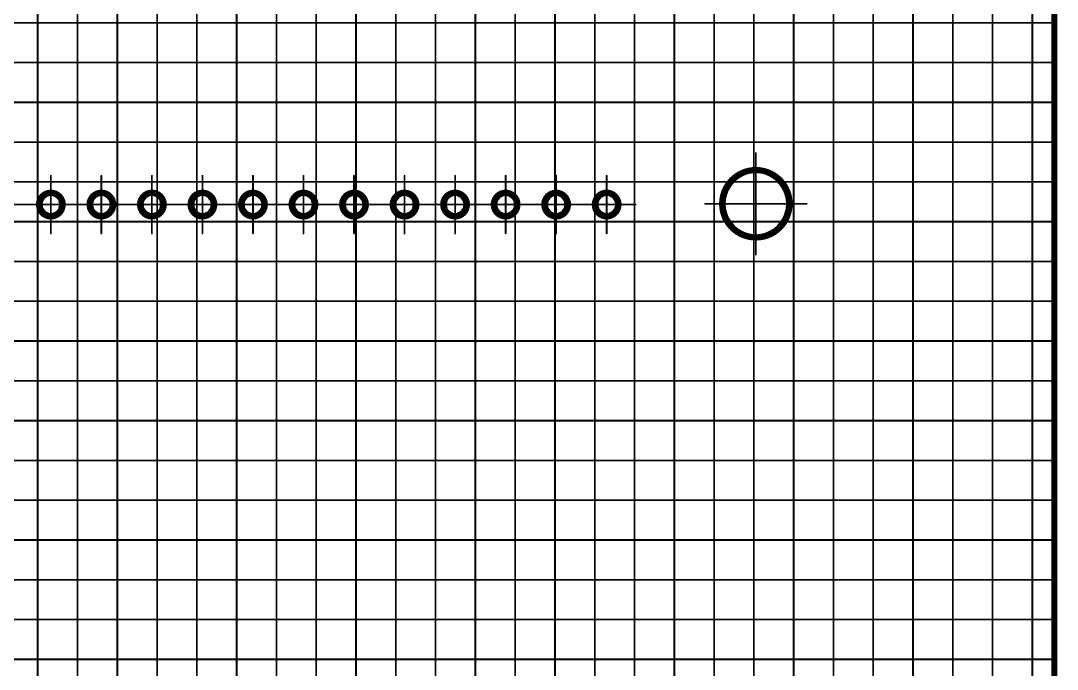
# Model space of a CAD drawing. Header units: millimetres. Extents: x 95 to 923, y 69 to 658.
# Drawn here: x 757.4 to 861.6, y 363 to 428.2 of the extents above; entities that cross this region are included whole.
import ezdxf

# ---------------------------------------------------------------- set-up
doc = ezdxf.new("R2010")
doc.units = ezdxf.units.MM
for name, color, linetype in [('Mechanical11', 56, 'Continuous'), ('Mechanical12', 56, 'Continuous'), ('Mechanical7', 56, 'Continuous'), ('Mechanical9', 56, 'Continuous')]:
    doc.layers.add(name, color=color, linetype=linetype)

msp = doc.modelspace()

# ---------------------------------------------------------------- linework, layer by layer
at = {"layer": 'Mechanical11', "color": 7}
for p, q in [((760.7, 410.62), (760.46, 410.65)), ((760.46, 410.65), (760.46, 409.74)), ((760.92, 410.53), (760.7, 410.62)), ((765.78, 410.62), (765.54, 410.65)), ((765.54, 410.65), (765.54, 409.74)), ((766, 410.53), (765.78, 410.62)), ((770.86, 410.62), (770.62, 410.65)), ((770.62, 410.65), (770.62, 409.74)), ((771.08, 410.53), (770.86, 410.62)), ((775.94, 410.62), (775.7, 410.65)), ((775.7, 410.65), (775.7, 409.74)), ((776.16, 410.53), (775.94, 410.62)), ((781.02, 410.62), (780.78, 410.65)), ((780.78, 410.65), (780.78, 409.74)), ((781.24, 410.53), (781.02, 410.62)), ((786.1, 410.62), (785.86, 410.65)), ((785.86, 410.65), (785.86, 409.74)), ((786.32, 410.53), (786.1, 410.62)), ((791.18, 410.62), (790.94, 410.65)), ((790.94, 410.65), (790.94, 409.74)), ((791.4, 410.53), (791.18, 410.62)), ((796.26, 410.62), (796.02, 410.65)), ((796.02, 410.65), (796.02, 409.74)), ((796.48, 410.53), (796.26, 410.62)), ((801.34, 410.62), (801.1, 410.65)), ((801.1, 410.65), (801.1, 409.74)), ((801.56, 410.53), (801.34, 410.62)), ((806.42, 410.62), (806.18, 410.65)), ((806.18, 410.65), (806.18, 409.74)), ((806.64, 410.53), (806.42, 410.62)), ((811.5, 410.62), (811.26, 410.65)), ((811.26, 410.65), (811.26, 409.74)), ((811.72, 410.53), (811.5, 410.62)), ((816.58, 410.62), (816.34, 410.65)), ((816.34, 410.65), (816.34, 409.74)), ((816.8, 410.53), (816.58, 410.62)), ((760.46, 409.74), (761.37, 409.74)), ((761.1, 410.38), (760.92, 410.53)), ((761.25, 410.2), (761.1, 410.38)), ((761.34, 409.98), (761.25, 410.2)), ((761.37, 409.74), (761.34, 409.98)), ((765.54, 409.74), (766.45, 409.74)), ((766.18, 410.38), (766, 410.53)), ((766.33, 410.2), (766.18, 410.38)), ((766.42, 409.98), (766.33, 410.2)), ((766.45, 409.74), (766.42, 409.98)), ((770.62, 409.74), (771.53, 409.74)), ((771.26, 410.38), (771.08, 410.53)), ((771.41, 410.2), (771.26, 410.38)), ((771.5, 409.98), (771.41, 410.2)), ((771.53, 409.74), (771.5, 409.98)), ((775.7, 409.74), (776.61, 409.74)), ((776.34, 410.38), (776.16, 410.53)), ((776.49, 410.2), (776.34, 410.38)), ((776.58, 409.98), (776.49, 410.2)), ((776.61, 409.74), (776.58, 409.98)), ((780.78, 409.74), (781.69, 409.74)), ((781.42, 410.38), (781.24, 410.53)), ((781.57, 410.2), (781.42, 410.38)), ((781.66, 409.98), (781.57, 410.2)), ((781.69, 409.74), (781.66, 409.98)), ((785.86, 409.74), (786.77, 409.74)), ((786.5, 410.38), (786.32, 410.53)), ((786.65, 410.2), (786.5, 410.38)), ((786.74, 409.98), (786.65, 410.2)), ((786.77, 409.74), (786.74, 409.98)), ((790.94, 409.74), (791.85, 409.74)), ((791.58, 410.38), (791.4, 410.53)), ((791.73, 410.2), (791.58, 410.38)), ((791.82, 409.98), (791.73, 410.2)), ((791.85, 409.74), (791.82, 409.98)), ((796.02, 409.74), (796.93, 409.74)), ((796.66, 410.38), (796.48, 410.53)), ((796.81, 410.2), (796.66, 410.38)), ((796.9, 409.98), (796.81, 410.2)), ((796.93, 409.74), (796.9, 409.98)), ((801.1, 409.74), (802.01, 409.74)), ((801.74, 410.38), (801.56, 410.53)), ((801.89, 410.2), (801.74, 410.38)), ((801.98, 409.98), (801.89, 410.2)), ((802.01, 409.74), (801.98, 409.98)), ((806.18, 409.74), (807.09, 409.74)), ((806.82, 410.38), (806.64, 410.53)), ((806.97, 410.2), (806.82, 410.38)), ((807.06, 409.98), (806.97, 410.2)), ((807.09, 409.74), (807.06, 409.98)), ((811.26, 409.74), (812.17, 409.74)), ((811.9, 410.38), (811.72, 410.53)), ((812.05, 410.2), (811.9, 410.38)), ((812.14, 409.98), (812.05, 410.2)), ((812.17, 409.74), (812.14, 409.98)), ((816.34, 409.74), (817.25, 409.74)), ((816.98, 410.38), (816.8, 410.53)), ((817.13, 410.2), (816.98, 410.38)), ((817.22, 409.98), (817.13, 410.2)), ((817.25, 409.74), (817.22, 409.98)), ((831.34, 409.82), (828.23, 409.82)), ((828.23, 409.82), (828.27, 409.34)), ((831.34, 406.71), (831.34, 409.82)), ((828.27, 409.34), (828.38, 408.86)), ((828.38, 408.86), (828.57, 408.41)), ((828.57, 408.41), (828.83, 407.99)), ((828.83, 407.99), (829.14, 407.62)), ((829.14, 407.62), (829.51, 407.31)), ((829.51, 407.31), (829.93, 407.05)), ((829.93, 407.05), (830.38, 406.86)), ((830.38, 406.86), (830.86, 406.75)), ((830.86, 406.75), (831.34, 406.71))]:
    msp.add_line(p, q, dxfattribs=at)
at = {"layer": 'Mechanical12', "color": 7}
for p, q in [((830.38, 412.78), (829.93, 412.59)), ((830.86, 412.89), (830.38, 412.78)), ((831.34, 412.93), (830.86, 412.89)), ((831.34, 409.82), (831.34, 412.93)), ((831.34, 412.93), (831.34, 409.82)), ((831.83, 412.89), (831.34, 412.93)), ((832.3, 412.78), (831.83, 412.89)), ((832.75, 412.59), (832.3, 412.78)), ((828.83, 411.65), (828.57, 411.23)), ((829.14, 412.02), (828.83, 411.65)), ((829.51, 412.34), (829.14, 412.02)), ((829.93, 412.59), (829.51, 412.34)), ((833.17, 412.34), (832.75, 412.59)), ((833.54, 412.02), (833.17, 412.34)), ((833.86, 411.65), (833.54, 412.02)), ((834.11, 411.23), (833.86, 411.65)), ((760.23, 410.62), (760.01, 410.53)), ((760.46, 410.65), (760.23, 410.62)), ((760.46, 409.74), (760.46, 410.65)), ((765.31, 410.62), (765.09, 410.53)), ((765.54, 410.65), (765.31, 410.62)), ((765.54, 409.74), (765.54, 410.65)), ((770.39, 410.62), (770.17, 410.53)), ((770.62, 410.65), (770.39, 410.62)), ((770.62, 409.74), (770.62, 410.65)), ((775.47, 410.62), (775.25, 410.53)), ((775.7, 410.65), (775.47, 410.62)), ((775.7, 409.74), (775.7, 410.65)), ((780.55, 410.62), (780.33, 410.53)), ((780.78, 410.65), (780.55, 410.62)), ((780.78, 409.74), (780.78, 410.65)), ((785.63, 410.62), (785.41, 410.53)), ((785.86, 410.65), (785.63, 410.62)), ((785.86, 409.74), (785.86, 410.65)), ((790.71, 410.62), (790.49, 410.53)), ((790.94, 410.65), (790.71, 410.62)), ((790.94, 409.74), (790.94, 410.65)), ((795.79, 410.62), (795.57, 410.53)), ((796.02, 410.65), (795.79, 410.62)), ((796.02, 409.74), (796.02, 410.65)), ((800.87, 410.62), (800.65, 410.53)), ((801.1, 410.65), (800.87, 410.62)), ((801.1, 409.74), (801.1, 410.65)), ((805.95, 410.62), (805.73, 410.53)), ((806.18, 410.65), (805.95, 410.62)), ((806.18, 409.74), (806.18, 410.65)), ((811.03, 410.62), (810.81, 410.53)), ((811.26, 410.65), (811.03, 410.62)), ((811.26, 409.74), (811.26, 410.65)), ((816.11, 410.62), (815.89, 410.53)), ((816.34, 410.65), (816.11, 410.62)), ((816.34, 409.74), (816.34, 410.65)), ((828.38, 410.78), (828.27, 410.31)), ((828.57, 411.23), (828.38, 410.78)), ((834.3, 410.78), (834.11, 411.23)), ((834.41, 410.31), (834.3, 410.78)), ((759.59, 409.98), (759.55, 409.74)), ((760.46, 409.74), (759.55, 409.74)), ((759.55, 409.74), (759.59, 409.51)), ((759.55, 409.74), (760.46, 409.74)), ((759.68, 410.2), (759.59, 409.98)), ((759.82, 410.38), (759.68, 410.2)), ((760.01, 410.53), (759.82, 410.38)), ((761.37, 409.74), (760.46, 409.74)), ((760.46, 409.74), (760.46, 408.83)), ((760.46, 408.83), (760.46, 409.74)), ((761.34, 409.51), (761.37, 409.74)), ((764.67, 409.98), (764.63, 409.74)), ((765.54, 409.74), (764.63, 409.74)), ((764.63, 409.74), (764.67, 409.51)), ((764.63, 409.74), (765.54, 409.74)), ((764.76, 410.2), (764.67, 409.98)), ((764.9, 410.38), (764.76, 410.2)), ((765.09, 410.53), (764.9, 410.38)), ((766.45, 409.74), (765.54, 409.74)), ((765.54, 409.74), (765.54, 408.83)), ((765.54, 408.83), (765.54, 409.74)), ((766.42, 409.51), (766.45, 409.74)), ((769.75, 409.98), (769.71, 409.74)), ((770.62, 409.74), (769.71, 409.74)), ((769.71, 409.74), (769.75, 409.51)), ((769.71, 409.74), (770.62, 409.74)), ((769.84, 410.2), (769.75, 409.98)), ((769.98, 410.38), (769.84, 410.2)), ((770.17, 410.53), (769.98, 410.38)), ((771.53, 409.74), (770.62, 409.74)), ((770.62, 409.74), (770.62, 408.83)), ((770.62, 408.83), (770.62, 409.74)), ((771.5, 409.51), (771.53, 409.74)), ((774.83, 409.98), (774.79, 409.74)), ((775.7, 409.74), (774.79, 409.74)), ((774.79, 409.74), (774.83, 409.51)), ((774.79, 409.74), (775.7, 409.74)), ((774.92, 410.2), (774.83, 409.98)), ((775.06, 410.38), (774.92, 410.2)), ((775.25, 410.53), (775.06, 410.38)), ((776.61, 409.74), (775.7, 409.74)), ((775.7, 409.74), (775.7, 408.83)), ((775.7, 408.83), (775.7, 409.74)), ((776.58, 409.51), (776.61, 409.74)), ((779.91, 409.98), (779.87, 409.74)), ((780.78, 409.74), (779.87, 409.74)), ((779.87, 409.74), (779.91, 409.51)), ((779.87, 409.74), (780.78, 409.74)), ((780, 410.2), (779.91, 409.98)), ((780.14, 410.38), (780, 410.2)), ((780.33, 410.53), (780.14, 410.38)), ((781.69, 409.74), (780.78, 409.74)), ((780.78, 409.74), (780.78, 408.83)), ((780.78, 408.83), (780.78, 409.74)), ((781.66, 409.51), (781.69, 409.74)), ((784.99, 409.98), (784.95, 409.74)), ((785.86, 409.74), (784.95, 409.74)), ((784.95, 409.74), (784.99, 409.51)), ((784.95, 409.74), (785.86, 409.74)), ((785.08, 410.2), (784.99, 409.98)), ((785.22, 410.38), (785.08, 410.2)), ((785.41, 410.53), (785.22, 410.38)), ((786.77, 409.74), (785.86, 409.74)), ((785.86, 409.74), (785.86, 408.83)), ((785.86, 408.83), (785.86, 409.74)), ((786.74, 409.51), (786.77, 409.74)), ((790.07, 409.98), (790.03, 409.74)), ((790.94, 409.74), (790.03, 409.74)), ((790.03, 409.74), (790.07, 409.51)), ((790.03, 409.74), (790.94, 409.74)), ((790.16, 410.2), (790.07, 409.98)), ((790.3, 410.38), (790.16, 410.2)), ((790.49, 410.53), (790.3, 410.38)), ((791.85, 409.74), (790.94, 409.74)), ((790.94, 409.74), (790.94, 408.83)), ((790.94, 408.83), (790.94, 409.74)), ((791.82, 409.51), (791.85, 409.74)), ((795.15, 409.98), (795.11, 409.74)), ((796.02, 409.74), (795.11, 409.74)), ((795.11, 409.74), (795.15, 409.51)), ((795.11, 409.74), (796.02, 409.74)), ((795.24, 410.2), (795.15, 409.98)), ((795.38, 410.38), (795.24, 410.2)), ((795.57, 410.53), (795.38, 410.38)), ((796.93, 409.74), (796.02, 409.74)), ((796.02, 409.74), (796.02, 408.83)), ((796.02, 408.83), (796.02, 409.74)), ((796.9, 409.51), (796.93, 409.74)), ((800.23, 409.98), (800.19, 409.74)), ((801.1, 409.74), (800.19, 409.74)), ((800.19, 409.74), (800.23, 409.51)), ((800.19, 409.74), (801.1, 409.74)), ((800.32, 410.2), (800.23, 409.98)), ((800.46, 410.38), (800.32, 410.2)), ((800.65, 410.53), (800.46, 410.38)), ((802.01, 409.74), (801.1, 409.74)), ((801.1, 409.74), (801.1, 408.83)), ((801.1, 408.83), (801.1, 409.74)), ((801.98, 409.51), (802.01, 409.74)), ((805.31, 409.98), (805.27, 409.74)), ((806.18, 409.74), (805.27, 409.74)), ((805.27, 409.74), (805.31, 409.51)), ((805.27, 409.74), (806.18, 409.74)), ((805.4, 410.2), (805.31, 409.98)), ((805.54, 410.38), (805.4, 410.2)), ((805.73, 410.53), (805.54, 410.38)), ((807.09, 409.74), (806.18, 409.74)), ((806.18, 409.74), (806.18, 408.83)), ((806.18, 408.83), (806.18, 409.74)), ((807.06, 409.51), (807.09, 409.74)), ((810.39, 409.98), (810.35, 409.74)), ((811.26, 409.74), (810.35, 409.74)), ((810.35, 409.74), (810.39, 409.51)), ((810.35, 409.74), (811.26, 409.74)), ((810.48, 410.2), (810.39, 409.98)), ((810.62, 410.38), (810.48, 410.2)), ((810.81, 410.53), (810.62, 410.38)), ((812.17, 409.74), (811.26, 409.74)), ((811.26, 409.74), (811.26, 408.83)), ((811.26, 408.83), (811.26, 409.74)), ((812.14, 409.51), (812.17, 409.74)), ((815.47, 409.98), (815.43, 409.74)), ((816.34, 409.74), (815.43, 409.74)), ((815.43, 409.74), (815.47, 409.51)), ((815.43, 409.74), (816.34, 409.74)), ((815.56, 410.2), (815.47, 409.98)), ((815.7, 410.38), (815.56, 410.2)), ((815.89, 410.53), (815.7, 410.38)), ((817.25, 409.74), (816.34, 409.74)), ((816.34, 409.74), (816.34, 408.83)), ((816.34, 408.83), (816.34, 409.74)), ((817.22, 409.51), (817.25, 409.74)), ((828.27, 410.31), (828.23, 409.82)), ((828.23, 409.82), (831.34, 409.82)), ((834.45, 409.82), (831.34, 409.82)), ((831.34, 409.82), (831.34, 406.71)), ((831.34, 409.82), (834.45, 409.82)), ((834.45, 409.82), (834.41, 410.31)), ((834.41, 409.34), (834.45, 409.82)), ((759.59, 409.51), (759.68, 409.29)), ((759.68, 409.29), (759.82, 409.1)), ((759.82, 409.1), (760.01, 408.96)), ((760.01, 408.96), (760.23, 408.86)), ((760.23, 408.86), (760.46, 408.83)), ((760.46, 408.83), (760.7, 408.86)), ((760.7, 408.86), (760.92, 408.96)), ((760.92, 408.96), (761.1, 409.1)), ((761.1, 409.1), (761.25, 409.29)), ((761.25, 409.29), (761.34, 409.51)), ((764.67, 409.51), (764.76, 409.29)), ((764.76, 409.29), (764.9, 409.1)), ((764.9, 409.1), (765.09, 408.96)), ((765.09, 408.96), (765.31, 408.86)), ((765.31, 408.86), (765.54, 408.83)), ((765.54, 408.83), (765.78, 408.86)), ((765.78, 408.86), (766, 408.96)), ((766, 408.96), (766.18, 409.1)), ((766.18, 409.1), (766.33, 409.29)), ((766.33, 409.29), (766.42, 409.51)), ((769.75, 409.51), (769.84, 409.29)), ((769.84, 409.29), (769.98, 409.1)), ((769.98, 409.1), (770.17, 408.96)), ((770.17, 408.96), (770.39, 408.86)), ((770.39, 408.86), (770.62, 408.83)), ((770.62, 408.83), (770.86, 408.86)), ((770.86, 408.86), (771.08, 408.96)), ((771.08, 408.96), (771.26, 409.1)), ((771.26, 409.1), (771.41, 409.29)), ((771.41, 409.29), (771.5, 409.51)), ((774.83, 409.51), (774.92, 409.29)), ((774.92, 409.29), (775.06, 409.1)), ((775.06, 409.1), (775.25, 408.96)), ((775.25, 408.96), (775.47, 408.86)), ((775.47, 408.86), (775.7, 408.83)), ((775.7, 408.83), (775.94, 408.86)), ((775.94, 408.86), (776.16, 408.96)), ((776.16, 408.96), (776.34, 409.1)), ((776.34, 409.1), (776.49, 409.29)), ((776.49, 409.29), (776.58, 409.51)), ((779.91, 409.51), (780, 409.29)), ((780, 409.29), (780.14, 409.1)), ((780.14, 409.1), (780.33, 408.96)), ((780.33, 408.96), (780.55, 408.86)), ((780.55, 408.86), (780.78, 408.83)), ((780.78, 408.83), (781.02, 408.86)), ((781.02, 408.86), (781.24, 408.96)), ((781.24, 408.96), (781.42, 409.1)), ((781.42, 409.1), (781.57, 409.29)), ((781.57, 409.29), (781.66, 409.51)), ((784.99, 409.51), (785.08, 409.29)), ((785.08, 409.29), (785.22, 409.1)), ((785.22, 409.1), (785.41, 408.96)), ((785.41, 408.96), (785.63, 408.86)), ((785.63, 408.86), (785.86, 408.83)), ((785.86, 408.83), (786.1, 408.86)), ((786.1, 408.86), (786.32, 408.96)), ((786.32, 408.96), (786.5, 409.1)), ((786.5, 409.1), (786.65, 409.29)), ((786.65, 409.29), (786.74, 409.51)), ((790.07, 409.51), (790.16, 409.29)), ((790.16, 409.29), (790.3, 409.1)), ((790.3, 409.1), (790.49, 408.96)), ((790.49, 408.96), (790.71, 408.86)), ((790.71, 408.86), (790.94, 408.83)), ((790.94, 408.83), (791.18, 408.86)), ((791.18, 408.86), (791.4, 408.96)), ((791.4, 408.96), (791.58, 409.1)), ((791.58, 409.1), (791.73, 409.29)), ((791.73, 409.29), (791.82, 409.51)), ((795.15, 409.51), (795.24, 409.29)), ((795.24, 409.29), (795.38, 409.1)), ((795.38, 409.1), (795.57, 408.96)), ((795.57, 408.96), (795.79, 408.86)), ((795.79, 408.86), (796.02, 408.83)), ((796.02, 408.83), (796.26, 408.86)), ((796.26, 408.86), (796.48, 408.96)), ((796.48, 408.96), (796.66, 409.1)), ((796.66, 409.1), (796.81, 409.29)), ((796.81, 409.29), (796.9, 409.51)), ((800.23, 409.51), (800.32, 409.29)), ((800.32, 409.29), (800.46, 409.1)), ((800.46, 409.1), (800.65, 408.96)), ((800.65, 408.96), (800.87, 408.86)), ((800.87, 408.86), (801.1, 408.83)), ((801.1, 408.83), (801.34, 408.86)), ((801.34, 408.86), (801.56, 408.96)), ((801.56, 408.96), (801.74, 409.1)), ((801.74, 409.1), (801.89, 409.29)), ((801.89, 409.29), (801.98, 409.51)), ((805.31, 409.51), (805.4, 409.29)), ((805.4, 409.29), (805.54, 409.1)), ((805.54, 409.1), (805.73, 408.96)), ((805.73, 408.96), (805.95, 408.86)), ((805.95, 408.86), (806.18, 408.83)), ((806.18, 408.83), (806.42, 408.86)), ((806.42, 408.86), (806.64, 408.96)), ((806.64, 408.96), (806.82, 409.1)), ((806.82, 409.1), (806.97, 409.29)), ((806.97, 409.29), (807.06, 409.51)), ((810.39, 409.51), (810.48, 409.29)), ((810.48, 409.29), (810.62, 409.1)), ((810.62, 409.1), (810.81, 408.96)), ((810.81, 408.96), (811.03, 408.86)), ((811.03, 408.86), (811.26, 408.83)), ((811.26, 408.83), (811.5, 408.86)), ((811.5, 408.86), (811.72, 408.96)), ((811.72, 408.96), (811.9, 409.1)), ((811.9, 409.1), (812.05, 409.29)), ((812.05, 409.29), (812.14, 409.51)), ((815.47, 409.51), (815.56, 409.29)), ((815.56, 409.29), (815.7, 409.1)), ((815.7, 409.1), (815.89, 408.96)), ((815.89, 408.96), (816.11, 408.86)), ((816.11, 408.86), (816.34, 408.83)), ((816.34, 408.83), (816.58, 408.86)), ((816.58, 408.86), (816.8, 408.96)), ((816.8, 408.96), (816.98, 409.1)), ((816.98, 409.1), (817.13, 409.29)), ((817.13, 409.29), (817.22, 409.51)), ((834.11, 408.41), (834.3, 408.86)), ((834.3, 408.86), (834.41, 409.34)), ((833.17, 407.31), (833.54, 407.62)), ((833.54, 407.62), (833.86, 407.99)), ((833.86, 407.99), (834.11, 408.41)), ((831.34, 406.71), (831.83, 406.75)), ((831.83, 406.75), (832.3, 406.86)), ((832.3, 406.86), (832.75, 407.05)), ((832.75, 407.05), (833.17, 407.31))]:
    msp.add_line(p, q, dxfattribs=at)
at = {"layer": 'Mechanical12', "color": 7, "const_width": 0.6}
msp.add_lwpolyline([(861.34, 612.02), (861.34, 250.82)], dxfattribs=at)
msp.add_lwpolyline([(861.34, 612.02), (861.34, 250.82)], dxfattribs=at)
at = {"layer": 'Mechanical12', "color": 7}
for points, const_width in [([(834.74, 409.82, 1), (827.94, 409.82, 1)], 0.6), ([(761.66, 409.74, 1), (759.26, 409.74, 1)], 0.6), ([(766.74, 409.74, 1), (764.34, 409.74, 1)], 0.6), ([(771.82, 409.74, 1), (769.42, 409.74, 1)], 0.6), ([(776.9, 409.74, 1), (774.5, 409.74, 1)], 0.6), ([(781.98, 409.74, 1), (779.58, 409.74, 1)], 0.6), ([(787.06, 409.74, 1), (784.66, 409.74, 1)], 0.6), ([(792.14, 409.74, 1), (789.74, 409.74, 1)], 0.6), ([(797.22, 409.74, 1), (794.82, 409.74, 1)], 0.6), ([(802.3, 409.74, 1), (799.9, 409.74, 1)], 0.6), ([(807.38, 409.74, 1), (804.98, 409.74, 1)], 0.6), ([(812.46, 409.74, 1), (810.06, 409.74, 1)], 0.6), ([(817.54, 409.74, 1), (815.14, 409.74, 1)], 0.6), ([(759.11, 409.74, 1), (759.41, 409.74, 1)], 0.3), ([(761.51, 409.74, 1), (761.81, 409.74, 1)], 0.3), ([(764.19, 409.74, 1), (764.49, 409.74, 1)], 0.3), ([(766.59, 409.74, 1), (766.89, 409.74, 1)], 0.3), ([(769.27, 409.74, 1), (769.57, 409.74, 1)], 0.3), ([(771.67, 409.74, 1), (771.97, 409.74, 1)], 0.3), ([(774.35, 409.74, 1), (774.65, 409.74, 1)], 0.3), ([(776.75, 409.74, 1), (777.05, 409.74, 1)], 0.3), ([(779.43, 409.74, 1), (779.73, 409.74, 1)], 0.3), ([(781.83, 409.74, 1), (782.13, 409.74, 1)], 0.3), ([(784.51, 409.74, 1), (784.81, 409.74, 1)], 0.3), ([(786.91, 409.74, 1), (787.21, 409.74, 1)], 0.3), ([(789.59, 409.74, 1), (789.89, 409.74, 1)], 0.3), ([(791.99, 409.74, 1), (792.29, 409.74, 1)], 0.3), ([(794.67, 409.74, 1), (794.97, 409.74, 1)], 0.3), ([(797.07, 409.74, 1), (797.37, 409.74, 1)], 0.3), ([(799.75, 409.74, 1), (800.05, 409.74, 1)], 0.3), ([(802.15, 409.74, 1), (802.45, 409.74, 1)], 0.3), ([(804.83, 409.74, 1), (805.13, 409.74, 1)], 0.3), ([(807.23, 409.74, 1), (807.53, 409.74, 1)], 0.3), ([(809.91, 409.74, 1), (810.21, 409.74, 1)], 0.3), ([(812.31, 409.74, 1), (812.61, 409.74, 1)], 0.3), ([(814.99, 409.74, 1), (815.29, 409.74, 1)], 0.3), ([(817.39, 409.74, 1), (817.69, 409.74, 1)], 0.3), ([(827.79, 409.82, 1), (828.09, 409.82, 1)], 0.3), ([(834.59, 409.82, 1), (834.89, 409.82, 1)], 0.3)]:
    msp.add_lwpolyline(points, format="xyb", close=True, dxfattribs=dict(at, const_width=const_width))
at = {"layer": 'Mechanical7', "color": 7, "const_width": 0.18}
for points in [[(831.34, 404.72), (831.34, 414.92)], [(760.46, 406.84), (760.46, 412.64)], [(765.54, 406.84), (765.54, 412.64)], [(770.62, 406.84), (770.62, 412.64)], [(775.7, 406.84), (775.7, 412.64)], [(780.78, 406.84), (780.78, 412.64)], [(785.86, 406.84), (785.86, 412.64)], [(790.94, 406.84), (790.94, 412.64)], [(796.02, 406.84), (796.02, 412.64)], [(801.1, 406.84), (801.1, 412.64)], [(806.18, 406.84), (806.18, 412.64)], [(811.26, 406.84), (811.26, 412.64)], [(816.34, 406.84), (816.34, 412.64)], [(752.48, 409.74), (758.28, 409.74)], [(757.56, 409.74), (763.36, 409.74)], [(762.64, 409.74), (768.44, 409.74)], [(767.72, 409.74), (773.52, 409.74)], [(772.8, 409.74), (778.6, 409.74)], [(777.88, 409.74), (783.68, 409.74)], [(782.96, 409.74), (788.76, 409.74)], [(788.04, 409.74), (793.84, 409.74)], [(793.12, 409.74), (798.92, 409.74)], [(798.2, 409.74), (804, 409.74)], [(803.28, 409.74), (809.08, 409.74)], [(808.36, 409.74), (814.16, 409.74)], [(813.44, 409.74), (819.24, 409.74)], [(826.24, 409.82), (836.44, 409.82)]]:
    msp.add_lwpolyline(points, dxfattribs=at)
at = {"layer": 'Mechanical7', "color": 7, "const_width": 0.09}
for points in [[(831.3, 414.92, 1), (831.39, 414.92, 1)], [(760.42, 412.64, 1), (760.51, 412.64, 1)], [(765.5, 412.64, 1), (765.59, 412.64, 1)], [(770.58, 412.64, 1), (770.67, 412.64, 1)], [(775.66, 412.64, 1), (775.75, 412.64, 1)], [(780.74, 412.64, 1), (780.83, 412.64, 1)], [(785.82, 412.64, 1), (785.91, 412.64, 1)], [(790.9, 412.64, 1), (790.99, 412.64, 1)], [(795.98, 412.64, 1), (796.07, 412.64, 1)], [(801.06, 412.64, 1), (801.15, 412.64, 1)], [(806.14, 412.64, 1), (806.23, 412.64, 1)], [(811.22, 412.64, 1), (811.31, 412.64, 1)], [(816.3, 412.64, 1), (816.39, 412.64, 1)], [(757.52, 409.74, 1), (757.61, 409.74, 1)], [(758.24, 409.74, 1), (758.33, 409.74, 1)], [(762.6, 409.74, 1), (762.69, 409.74, 1)], [(763.32, 409.74, 1), (763.41, 409.74, 1)], [(767.68, 409.74, 1), (767.77, 409.74, 1)], [(768.4, 409.74, 1), (768.49, 409.74, 1)], [(772.76, 409.74, 1), (772.85, 409.74, 1)], [(773.48, 409.74, 1), (773.57, 409.74, 1)], [(777.84, 409.74, 1), (777.93, 409.74, 1)], [(778.56, 409.74, 1), (778.65, 409.74, 1)], [(782.92, 409.74, 1), (783.01, 409.74, 1)], [(783.64, 409.74, 1), (783.73, 409.74, 1)], [(788, 409.74, 1), (788.09, 409.74, 1)], [(788.72, 409.74, 1), (788.81, 409.74, 1)], [(793.08, 409.74, 1), (793.17, 409.74, 1)], [(793.8, 409.74, 1), (793.89, 409.74, 1)], [(798.16, 409.74, 1), (798.25, 409.74, 1)], [(798.88, 409.74, 1), (798.97, 409.74, 1)], [(803.24, 409.74, 1), (803.33, 409.74, 1)], [(803.96, 409.74, 1), (804.05, 409.74, 1)], [(808.32, 409.74, 1), (808.41, 409.74, 1)], [(809.04, 409.74, 1), (809.13, 409.74, 1)], [(813.4, 409.74, 1), (813.49, 409.74, 1)], [(814.12, 409.74, 1), (814.21, 409.74, 1)], [(819.2, 409.74, 1), (819.29, 409.74, 1)], [(826.2, 409.82, 1), (826.29, 409.82, 1)], [(836.4, 409.82, 1), (836.49, 409.82, 1)], [(760.42, 406.84, 1), (760.51, 406.84, 1)], [(765.5, 406.84, 1), (765.59, 406.84, 1)], [(770.58, 406.84, 1), (770.67, 406.84, 1)], [(775.66, 406.84, 1), (775.75, 406.84, 1)], [(780.74, 406.84, 1), (780.83, 406.84, 1)], [(785.82, 406.84, 1), (785.91, 406.84, 1)], [(790.9, 406.84, 1), (790.99, 406.84, 1)], [(795.98, 406.84, 1), (796.07, 406.84, 1)], [(801.06, 406.84, 1), (801.15, 406.84, 1)], [(806.14, 406.84, 1), (806.23, 406.84, 1)], [(811.22, 406.84, 1), (811.31, 406.84, 1)], [(816.3, 406.84, 1), (816.39, 406.84, 1)], [(831.3, 404.72, 1), (831.39, 404.72, 1)]]:
    msp.add_lwpolyline(points, format="xyb", close=True, dxfattribs=at)
at = {"layer": 'Mechanical9', "color": 7, "const_width": 0.18}
for points in [[(759.14, 250.82), (759.14, 612.02)], [(763.14, 250.82), (763.14, 612.02)], [(767.14, 250.82), (767.14, 612.02)], [(771.14, 250.82), (771.14, 612.02)], [(775.14, 250.82), (775.14, 612.02)], [(779.14, 250.82), (779.14, 612.02)], [(783.14, 250.82), (783.14, 612.02)], [(787.14, 250.82), (787.14, 612.02)], [(791.14, 250.82), (791.14, 612.02)], [(795.14, 250.82), (795.14, 612.02)], [(799.14, 250.82), (799.14, 612.02)], [(803.14, 250.82), (803.14, 612.02)], [(807.14, 250.82), (807.14, 612.02)], [(811.14, 250.82), (811.14, 612.02)], [(815.14, 250.82), (815.14, 612.02)], [(819.14, 250.82), (819.14, 612.02)], [(823.14, 250.82), (823.14, 612.02)], [(827.14, 250.82), (827.14, 612.02)], [(831.14, 250.82), (831.14, 612.02)], [(835.14, 250.82), (835.14, 612.02)], [(839.14, 250.82), (839.14, 612.02)], [(843.14, 250.82), (843.14, 612.02)], [(847.14, 250.82), (847.14, 612.02)], [(851.14, 250.82), (851.14, 612.02)], [(855.14, 250.82), (855.14, 612.02)], [(859.14, 250.82), (859.14, 612.02)], [(861.34, 250.82), (861.34, 612.02)], [(619.14, 428.02), (861.34, 428.02)], [(619.14, 424.02), (861.34, 424.02)], [(619.14, 420.02), (861.34, 420.02)], [(619.14, 416.02), (861.34, 416.02)], [(619.14, 412.02), (861.34, 412.02)], [(619.14, 408.02), (861.34, 408.02)], [(619.14, 404.02), (861.34, 404.02)], [(619.14, 400.02), (861.34, 400.02)], [(619.14, 396.02), (861.34, 396.02)], [(619.14, 392.02), (861.34, 392.02)], [(619.14, 388.02), (861.34, 388.02)], [(619.14, 384.02), (861.34, 384.02)], [(619.14, 380.02), (861.34, 380.02)], [(619.14, 376.02), (861.34, 376.02)], [(619.14, 372.02), (861.34, 372.02)], [(619.14, 368.02), (861.34, 368.02)], [(619.14, 364.02), (861.34, 364.02)]]:
    msp.add_lwpolyline(points, dxfattribs=at)
at = {"layer": 'Mechanical9', "color": 7, "const_width": 0.09}
for points in [[(861.3, 428.02, 1), (861.39, 428.02, 1)], [(861.3, 424.02, 1), (861.39, 424.02, 1)], [(861.3, 420.02, 1), (861.39, 420.02, 1)], [(861.3, 416.02, 1), (861.39, 416.02, 1)], [(861.3, 412.02, 1), (861.39, 412.02, 1)], [(861.3, 408.02, 1), (861.39, 408.02, 1)], [(861.3, 404.02, 1), (861.39, 404.02, 1)], [(861.3, 400.02, 1), (861.39, 400.02, 1)], [(861.3, 396.02, 1), (861.39, 396.02, 1)], [(861.3, 392.02, 1), (861.39, 392.02, 1)], [(861.3, 388.02, 1), (861.39, 388.02, 1)], [(861.3, 384.02, 1), (861.39, 384.02, 1)], [(861.3, 380.02, 1), (861.39, 380.02, 1)], [(861.3, 376.02, 1), (861.39, 376.02, 1)], [(861.3, 372.02, 1), (861.39, 372.02, 1)], [(861.3, 368.02, 1), (861.39, 368.02, 1)], [(861.3, 364.02, 1), (861.39, 364.02, 1)]]:
    msp.add_lwpolyline(points, format="xyb", close=True, dxfattribs=at)

doc.saveas('drawing.dxf')
